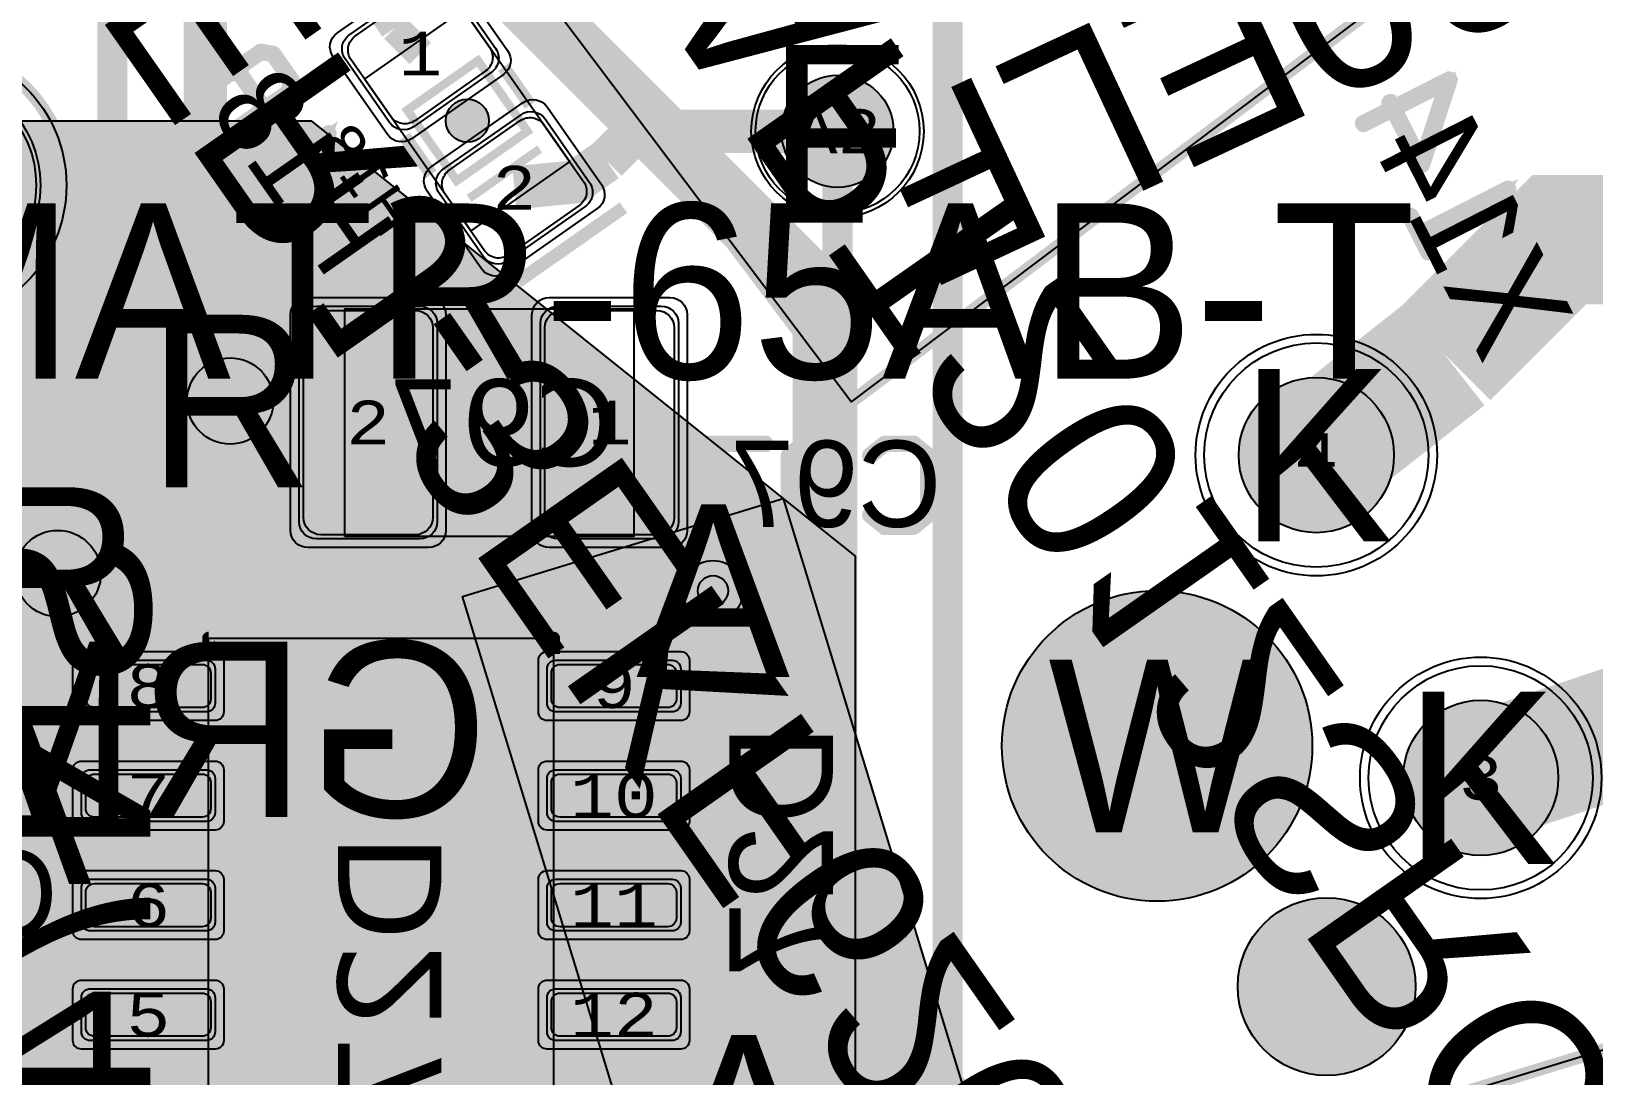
# Model space of a CAD drawing. Extents: x -98 to 119, y -207 to 98.
# Drawn here: x 42.19 to 60.31, y 24.68 to 36.79 of the extents above; entities that cross this region are included whole.
import ezdxf
from ezdxf.enums import TextEntityAlignment as Align

# ---------------------------------------------------------------- set-up
doc = ezdxf.new("R2010")
doc.units = 0
doc.header["$MEASUREMENT"] = 0
for name, color, linetype in [('ASSEMBLY_OUTLINES_BTM', 191, 'CONTINUOUS'), ('ASSEMBLY_PART_NUMBERS_BTM', 191, 'CONTINUOUS'), ('ASSEMBLY_PART_NUMBERS_TOP', 102, 'CONTINUOUS'), ('ASSEMBLY_REF_DES_BTM', 191, 'CONTINUOUS'), ('BOARD_OUTLINE', 10, 'CONTINUOUS'), ('DRILL_DRAWING', 21, 'CONTINUOUS'), ('GENERATED_SILKSCREEN_BTM', 255, 'CONTINUOUS'), ('MANUFACTURING_OUTLINES', 10, 'CONTINUOUS'), ('MOUNTING_HOLES_LAYER_BOT17', 42, 'CONTINUOUS'), ('MOUNTING_HOLES_LAYER_TOP', 42, 'CONTINUOUS'), ('PART_HOLES_LAYER_BOTTOM', 30, 'CONTINUOUS'), ('PART_HOLES_LAYER_TOP', 30, 'CONTINUOUS'), ('PART_PADS_LAYER_BOTTOM', 230, 'CONTINUOUS'), ('PART_PADS_LAYER_TOP', 150, 'CONTINUOUS'), ('PART_PADS_SMD_BTM', 230, 'CONTINUOUS'), ('PIN_NUMBERS_BTM', 8, 'CONTINUOUS'), ('PIN_NUMBERS_TOP', 8, 'CONTINUOUS'), ('PLACEMENT_OUTLINES_BTM', 222, 'CONTINUOUS'), ('PLANE_DATA_LAYER_BOTTOM', 230, 'CONTINUOUS'), ('PLANE_DATA_LAYER_TOP', 150, 'CONTINUOUS'), ('PLANE_SHAPES_LAYER_BOTTOM', 230, 'CONTINUOUS'), ('PLANE_SHAPES_LAYER_TOP', 150, 'CONTINUOUS'), ('ROUTE_BORDER', 151, 'CONTINUOUS'), ('SILKSCREEN_OUTLINES_BTM', 211, 'CONTINUOUS'), ('SILKSCREEN_REF_DES_BTM', 211, 'CONTINUOUS'), ('SOLDERMASK_PADS_BTM', 12, 'CONTINUOUS'), ('SOLDERMASK_PADS_TOP', 180, 'CONTINUOUS'), ('SOLDERPASTE_PADS_BTM', 12, 'CONTINUOUS'), ('TRACES_LAYER_BOTTOM', 230, 'CONTINUOUS'), ('TRACES_LAYER_TOP', 150, 'CONTINUOUS'), ('VIA_HOLES_LAYER_BOTTOM', 30, 'CONTINUOUS'), ('VIA_HOLES_LAYER_TOP', 30, 'CONTINUOUS'), ('VIA_PADS_LAYER_BOTTOM', 230, 'CONTINUOUS'), ('VIA_PADS_LAYER_TOP', 150, 'CONTINUOUS')]:
    doc.layers.add(name, color=color, linetype=linetype)
doc.styles.add('COURIER_NEW', font='COUR.TTF')
doc.styles.add('VERDANA', font='verdana.TTF')
doc.styles.add('VERIBEST_GERBER_0', font='txt')

msp = doc.modelspace()

# ---------------------------------------------------------------- hatches: boundary and pattern name
at = {"layer": 'ASSEMBLY_OUTLINES_BTM'}
h = msp.add_hatch(color=256, dxfattribs=at)
edge = h.paths.add_edge_path()
edge.add_arc((47.249999, 35.75), 0.25, 0, 360)
at = {"layer": 'GENERATED_SILKSCREEN_BTM'}
h = msp.add_hatch(color=256, dxfattribs=at)
edge = h.paths.add_edge_path()
edge.add_arc((57.215651, 25.710596), 1.030776, 0, 360)
at = {"layer": 'MOUNTING_HOLES_LAYER_BOT17'}
h = msp.add_hatch(color=256, dxfattribs=at)
edge = h.paths.add_edge_path()
edge.add_arc((44.5, 32.5), 0.5, 0, 360)
h = msp.add_hatch(color=256, dxfattribs=at)
edge = h.paths.add_edge_path()
edge.add_arc((42.5, 30.5), 0.5, 0, 360)
h = msp.add_hatch(color=256, dxfattribs=at)
edge = h.paths.add_edge_path()
edge.add_arc((55.25, 28.5), 1.8, 0, 360)
at = {"layer": 'MOUNTING_HOLES_LAYER_TOP'}
h = msp.add_hatch(color=256, dxfattribs=at)
edge = h.paths.add_edge_path()
edge.add_arc((44.5, 32.5), 0.5, 0, 360)
h = msp.add_hatch(color=256, dxfattribs=at)
edge = h.paths.add_edge_path()
edge.add_arc((42.5, 30.5), 0.5, 0, 360)
h = msp.add_hatch(color=256, dxfattribs=at)
edge = h.paths.add_edge_path()
edge.add_arc((55.25, 28.5), 1.8, 0, 360)
at = {"layer": 'PART_HOLES_LAYER_BOTTOM'}
h = msp.add_hatch(color=256, dxfattribs=at)
edge = h.paths.add_edge_path()
edge.add_arc((51.543511, 35.626671), 0.65, 0, 360)
h = msp.add_hatch(color=256, dxfattribs=at)
edge = h.paths.add_edge_path()
edge.add_arc((57.096353, 31.872639), 0.9, 0, 360)
h = msp.add_hatch(color=256, dxfattribs=at)
edge = h.paths.add_edge_path()
edge.add_arc((59.003113, 28.130411), 0.9, 0, 360)
at = {"layer": 'PART_HOLES_LAYER_TOP'}
h = msp.add_hatch(color=256, dxfattribs=at)
edge = h.paths.add_edge_path()
edge.add_arc((51.543511, 35.626671), 0.65, 0, 360)
h = msp.add_hatch(color=256, dxfattribs=at)
edge = h.paths.add_edge_path()
edge.add_arc((57.096353, 31.872639), 0.9, 0, 360)
h = msp.add_hatch(color=256, dxfattribs=at)
edge = h.paths.add_edge_path()
edge.add_arc((59.003113, 28.130411), 0.9, 0, 360)
at = {"layer": 'PLANE_DATA_LAYER_BOTTOM'}
h = msp.add_hatch(color=256, dxfattribs=at)
h.paths.add_polyline_path([(-96.5, 0, -1), (96.5, 0, -1)], flags=0)
h.paths.add_polyline_path([(92.251979, -7.43598, 0.726988162), (92.479659, -3.637852, -0.308609791), (92.431259, -3.566904, -0.009635255), (92.431316, -3.563968, 0.009635011), (92.5, -0.000006), (92.5, 0.000001, 0.053325255), (90.407665, 19.562826, -0.053326925), (90.405941, 19.578942), (90.405941, 19.578943, -0.238217909), (90.436919, 19.640273, 0.661755037), (89.584154, 23.221888, -0.295297583), (89.523137, 23.277841, 0.022401018), (87.08146, 31.194059, -0.086206302), (87.076996, 31.219756), (87.076996, 31.219757, -0.210183909), (87.101696, 31.275919, 0.679382507), (85.774921, 34.749845, -0.301864993), (85.705267, 34.797373, 0.047915829), (77.514669, 50.475005, -0.145307444), (77.502324, 50.516585, -0.123988701), (77.511414, 50.552678, 0.606608991), (75.516892, 53.486368, -0.274238992), (75.44586, 53.517962, 0.021523084), (70.565432, 59.806101, -0.177595235), (70.547363, 59.855368), (70.547363, 59.855369, -0.111833303), (70.5548, 59.888203, 0.661755452), (68.116894, 62.64715, -0.295297373), (68.036725, 62.667806, 0.05833458), (51.722715, 76.687749, -0.249337829), (51.689123, 76.750923), (51.689123, 76.750924, -0.060759886), (51.691357, 76.76924, 0.714966399), (48.509213, 78.818582, -0.314871124), (48.42205, 78.81342, 0.022806677), (41.042088, 82.896302, -0.285136953), (40.999698, 82.964591), (40.999698, 82.964596, -0.004247023), (40.999709, 82.965891, 0.647046608), (37.697353, 84.5176, -0.289754858), (37.616734, 84.505806, 0.052943541), (19.031563, 90.52099, -0.30833592), (18.972104, 90.582877, 0.696982245), (15.284156, 91.27756, -0.308339612), (15.206255, 91.241547, 0.022370691), (6.993138, 92.235275, -0.315204372), (6.925536, 92.290658, 0.715888063), (3.14462, 92.496703, -0.315205261), (3.0714, 92.448994, 0.063468058), (-20.215283, 90.264015, -0.320142253), (-20.296827, 90.298428, 0.72963938), (-23.995319, 89.386755, -0.320144031), (-24.051528, 89.318386, 0.018663537), (-30.645576, 87.275991, -0.309865735), (-30.72878, 87.298418, 0.701170836), (-34.249879, 85.978007, -0.002752694), (-34.249874, 85.977168, -0.30685575), (-34.29782, 85.9064, 0.04916641), (-50.410548, 77.556603, -0.32354836), (-50.499711, 77.561018, 0.739212756), (-53.660594, 75.408706, -0.075169868), (-53.657188, 75.386179), (-53.657188, 75.386178, -0.242479425), (-53.68916, 75.324127, 0.019967737), (-59.527063, 70.80098, -0.298487087), (-59.610009, 70.791065, 0.556724412), (-62.5, 69), (-62.5, 68.999999, 0.082708518), (-62.392031, 68.351756, -0.298487573), (-62.412702, 68.270818, 0.067186589), (-78.279974, 49.27977, -0.277817809), (-78.350169, 49.24438, 0.436350868), (-80.5, 47.25), (-80.5, 47.249999, 0.141466326), (-80.192238, 46.184011, -0.141465884), (-80.180512, 46.143397), (-80.180512, 46.143396, -0.131190735), (-80.190652, 46.105416, 0.019294819), (-83.506407, 39.786053, -0.312206796), (-83.581614, 39.742899, 0.439123468), (-85.75, 37.75, 0.204829615), (-85.131688, 36.303992, -0.204830708), (-85.10813, 36.248899), (-85.10813, 36.248898, -0.100919006), (-85.114214, 36.219062, 0.048097759), (-90.466303, 19.289839, -0.314870423), (-90.530154, 19.230281, 0.714965653), (-91.24073, 15.512631, -0.269378312), (-91.202277, 15.446437), (-91.202277, 15.446436, -0.041929831), (-91.203345, 15.433723, 0.018841331), (-92.106444, 8.523669, -0.32827121), (-92.166453, 8.456161, 0.354028014), (-93.75, 6.5), (-93.75, 6.499999, 0.314708299), (-92.438077, 4.622088, -0.31470689), (-92.388093, 4.55054), (-92.388093, 4.550537, -0.012285748), (-92.388185, 4.546794, 0.012294179), (-92.5, 0.00001), (-92.5, -0.000004, 0.052933393), (-90.438132, -19.421494, -0.329408644), (-90.475468, -19.504015, 0.27173254), (-91.5, -21.25, 0.401597711), (-89.586502, -23.248128, -0.329404507), (-89.516056, -23.305059, 0.021307354), (-87.207653, -30.839509, -0.322177334), (-87.232533, -30.924924, 0.230665932), (-88, -32.499999), (-88, -32.5, 0.431495031), (-85.882787, -34.496562, -0.3221788), (-85.807634, -34.544174, 0.048016175), (-77.643233, -50.277018, -0.303878783), (-77.644537, -50.3618, 0.152518996), (-78, -51.499999), (-78, -51.5, 0.481982915), (-75.552374, -53.449264, -0.303883418), (-75.473145, -53.479475, 0.021991255), (-70.483925, -59.90214, -0.318621499), (-70.47622, -59.989968, 0.725399056), (-67.952631, -62.834176, -0.318624212), (-67.866344, -62.852281, 0.062392529), (-50.265124, -77.650932, -0.254356234), (-50.230332, -77.714899), (-50.230332, -77.7149, -0.034453173), (-50.231054, -77.725364, 0.034451935), (-50.25, -78), (-50.25, -78.000001, 0.603308224), (-47.119729, -79.649997, -0.291362646), (-47.037917, -79.64725, 0.02294124), (-39.54278, -83.621879, -0.290012797), (-39.499155, -83.690765), (-39.499155, -83.690766, -0.007130353), (-39.499186, -83.692939, 0.007132964), (-39.5, -83.749994), (-39.5, -83.75, 0.658082965), (-36.126004, -85.203319, -0.297762979), (-36.043963, -85.188513, 0.049016344), (-18.771876, -90.575199, -0.301861306), (-18.712566, -90.635139, 0.679381768), (-15.056336, -91.31372, -0.301864385), (-14.979467, -91.279054, 0.021749122), (-6.993138, -92.235275, -0.315204372), (-6.925536, -92.290658, 0.715888063), (-3.14462, -92.496703, -0.315205261), (-3.0714, -92.448994, 0.06250827), (19.869968, -90.340657, -0.345566403), (19.954737, -90.381493, 0.794356815), (23.75, -89.500001), (23.75, -89.499973, 0.005086864), (23.749586, -89.459281, -0.345588489), (23.806159, -89.384097, 0.021469451), (31.383958, -87.013201, -0.314446926), (31.468175, -87.035889, 0.700130836), (35, -85.75), (35, -85.749988, 0.009099261), (34.998675, -85.677212, -0.009057228), (34.998625, -85.674452), (34.998625, -85.674439, -0.304472205), (35.045955, -85.60392, 0.047985464), (50.721249, -77.353765, -0.31444166), (50.808431, -77.356288, 0.616218308), (54, -75.75), (54, -75.749999, 0.067758174), (53.927211, -75.215343, -0.067753523), (53.924438, -75.194974), (53.924438, -75.194973, -0.241537288), (53.95619, -75.13308, 0.022365821), (60.452055, -70.01285, -0.313111549), (60.538488, -70.003709, 0.710095351), (63.344013, -67.475653, -0.099717589), (63.33807, -67.446151), (63.33807, -67.44615, -0.206928064), (63.362073, -67.390635, 0.058205552), (77.187807, -50.973449, -0.317486674), (77.269693, -50.94147, 0.722224143), (79.294241, -47.729048, -0.173873661), (79.276877, -47.680625, -0.136094565), (79.287761, -47.641379, 0.020523482), (82.926938, -40.980152, -0.353003204), (83.013777, -40.939997, 0.48811211), (85.5, -39), (85.5, -38.999999, 0.240073604), (84.675602, -37.381988, -0.240072951), (84.644192, -37.320342), (84.644192, -37.320341, -0.104105615), (84.650658, -37.289623, 0.050546739), (90.411157, -19.546683, -0.32146983), (90.476988, -19.487077, 0.38127918), (92.25, -17.5, 0.275143701), (91.203224, -15.741772, -0.275142487), (91.163342, -15.674784), (91.163342, -15.674783, -0.042554947), (91.164442, -15.661882, 0.022235783), (92.195155, -7.50356, -0.319196338)], flags=0)
at = {"layer": 'PLANE_DATA_LAYER_TOP'}
msp.add_hatch(color=256, dxfattribs=at).paths.add_polyline_path([(41, 35), (42.800514, 35.305213)], is_closed=False, flags=0)
at = {"layer": 'PLANE_SHAPES_LAYER_BOTTOM'}
h = msp.add_hatch(color=256, dxfattribs=at)
h.paths.add_polyline_path([(-96.5, 0, -1), (96.5, 0, -1)], flags=0)
h.paths.add_polyline_path([(-92.5, 0, -1), (92.5, 0, -1)], flags=0)
at = {"layer": 'PLANE_SHAPES_LAYER_TOP'}
h = msp.add_hatch(color=256, dxfattribs=at)
h.paths.add_polyline_path([(-96.31345, 0, -1), (96.81345, 0, -1)], flags=0)
h.paths.add_polyline_path([(-92.25, 0, -1), (92.75, 0, -1)], flags=0)
for points in [[(51.75, 9.5), (35.25, 9.5), (35.25, 31), (40, 35.75), (45.4375, 35.75), (51.75, 30.7)], [(59.25, 5.75), (34.5, 5.75), (34.5, 9.5), (53.533003, 9.5), (47.19432, 30.232901), (50.91377, 31.370051), (57.600114, 9.5), (59.25, 9.5)]]:
    msp.add_hatch(color=256, dxfattribs=at).paths.add_polyline_path(points, flags=0)
at = {"layer": 'SILKSCREEN_OUTLINES_BTM'}
h = msp.add_hatch(color=256, dxfattribs=at)
edge = h.paths.add_edge_path()
edge.add_arc((57.215651, 25.710596), 1.030776, 0, 360)
at = {"layer": 'VIA_HOLES_LAYER_BOTTOM'}
h = msp.add_hatch(color=256, dxfattribs=at)
edge = h.paths.add_edge_path()
edge.add_arc((50.1, 30.3), 0.175, 0, 360)
at = {"layer": 'VIA_HOLES_LAYER_TOP'}
h = msp.add_hatch(color=256, dxfattribs=at)
edge = h.paths.add_edge_path()
edge.add_arc((50.1, 30.3), 0.175, 0, 360)

# ---------------------------------------------------------------- linework, layer by layer
at = {"layer": 'ASSEMBLY_OUTLINES_BTM'}
for points, const_width in [([(44.059581, 42.633696), (67.22001, 60.086331), (74.863061, 49.94366), (51.702632, 32.491025)], 0.1), ([(47.372787, 36.446364), (47.946363, 35.627212), (47.127211, 35.053636), (46.553635, 35.872788)], 0.1), ([(56.527022, 23.785262), (84.25986, 32.264042), (87.97298, 20.118972), (60.240142, 11.640192)], 0.1), ([(44.25, 19.75), (44.25, 29.75), (48.25, 29.75), (48.25, 19.75)], 0.2)]:
    msp.add_lwpolyline(points, close=True, dxfattribs=dict(at, const_width=const_width))
for points in [[(47.203943, 37.036188), (48.437132, 35.275011), (47.290319, 34.472004), (46.05713, 36.233181)], [(45.83, 30.93), (45.83, 33.57), (49.18, 33.57), (49.18, 30.93)]]:
    msp.add_lwpolyline(points, close=True, dxfattribs=at)
at = {"layer": 'ASSEMBLY_OUTLINES_BTM', "const_width": 0.1}
msp.add_lwpolyline([(47.270605, 34.848848), (48.089757, 35.422424)], dxfattribs=at)
at = {"layer": 'ASSEMBLY_OUTLINES_BTM'}
for centre, radius in [((41, 35), 1.6), ((47.249999, 35.75), 0.25)]:
    msp.add_circle(centre, radius, dxfattribs=at)
at = {"layer": 'BOARD_OUTLINE', "const_width": 0.1}
msp.add_lwpolyline([(-97.5, 0, -1), (97.5, 0, -1)], format="xyb", close=True, dxfattribs=at)
at = {"layer": 'GENERATED_SILKSCREEN_BTM', "const_width": 0.15}
msp.add_lwpolyline([(44.059581, 42.633696), (67.22001, 60.086331), (74.863061, 49.94366), (51.702632, 32.491025)], close=True, dxfattribs=at)
msp.add_lwpolyline([(39.4, 35, -1), (42.6, 35, -1)], format="xyb", close=True, dxfattribs=at)
for points in [[(44.641778, 36.421905), (44.580778, 36.340905), (44.484778, 36.311905), (44.482778, 36.309905), (44.477778, 36.308905), (44.224778, 36.131905), (44.222778, 36.128905), (44.220778, 36.126905), (44.218778, 36.123905), (44.216778, 36.117905), (44.189778, 35.977905), (44.189778, 35.971905), (44.191778, 35.966905), (44.193778, 35.961905), (44.403778, 35.661905), (44.405778, 35.658905), (44.407778, 35.657905), (44.411778, 35.654905), (44.416778, 35.652905), (44.558778, 35.629905), (44.564778, 35.628905), (44.568778, 35.629905), (44.573778, 35.633905), (44.826778, 35.810905), (44.830778, 35.812905), (44.831778, 35.813905), (44.831778, 35.815905), (44.891778, 35.896905), (44.988778, 35.925905), (44.990778, 35.924905), (44.995778, 35.928905), (45.191778, 36.065905), (45.195778, 36.068905), (45.198778, 36.072905), (45.199778, 36.079905), (45.226778, 36.220905), (45.227778, 36.225905), (45.225778, 36.229905), (45.225778, 36.232905), (45.223778, 36.235905), (45.013778, 36.535905), (45.009778, 36.538905), (45.005778, 36.542905), (44.999778, 36.544905), (44.858778, 36.567905), (44.851778, 36.566905), (44.847778, 36.565905), (44.842778, 36.563905), (44.646778, 36.426905), (44.643778, 36.423905), (44.642778, 36.421905), (44.641778, 36.421905)], [(45.160778, 36.093905), (44.973778, 35.962905), (44.887778, 35.935905), (44.617778, 36.321905), (44.671778, 36.394905), (44.858778, 36.525905), (44.983778, 36.505905), (45.183778, 36.219905), (45.160778, 36.093905)], [(44.800778, 35.841905), (44.558778, 35.671905), (44.431778, 35.693905), (44.231778, 35.978905), (44.255778, 36.103905), (44.497778, 36.273905), (44.584778, 36.298905), (44.854778, 35.912905), (44.800778, 35.841905)], [(57.65167, 35.694253), (57.64327, 35.691853), (57.63487, 35.694253), (57.62767, 35.699053), (57.62287, 35.706253), (57.62047, 35.713453), (57.62047, 35.723053), (57.62287, 35.731453), (57.63007, 35.736253), (57.95407, 35.901853), (57.92887, 35.952253), (57.92647, 35.960653), (57.92887, 35.969053), (57.93367, 35.976253), (57.94087, 35.981053), (57.94927, 35.984653), (57.95887, 35.984653), (57.96727, 35.982253), (57.97327, 35.975053), (57.99847, 35.924653), (58.62607, 36.243853), (58.63207, 36.246253), (58.63807, 36.246253), (58.64407, 36.243853), (58.65007, 36.239053), (58.65607, 36.234253), (58.65967, 36.228253), (58.66207, 36.222253), (58.66087, 36.215053), (58.34167, 35.235853), (58.33807, 35.227453), (58.33207, 35.222653), (58.32487, 35.220253), (58.31647, 35.220253), (58.31047, 35.220253), (58.30447, 35.222653), (58.29967, 35.226253), (58.29607, 35.231053), (57.97567, 35.858653), (57.65167, 35.694253)], [(58.31287, 35.306653), (58.59367, 36.173053), (58.02007, 35.881453), (58.31287, 35.306653)], [(44.983778, 34.904905), (44.985778, 34.900905), (44.986778, 34.897905), (44.986778, 34.893905), (44.984778, 34.890905), (44.980778, 34.884905), (44.974778, 34.879905), (44.968778, 34.875905), (44.961778, 34.874905), (44.958778, 34.874905), (44.954778, 34.875905), (44.949778, 34.880905), (44.725778, 35.200905), (44.722778, 35.207905), (44.723778, 35.214905), (44.726778, 35.220905), (44.732778, 35.225905), (44.739778, 35.229905), (44.746778, 35.230905), (44.753778, 35.229905), (44.759778, 35.224905), (44.860778, 35.080905), (45.629778, 35.618905), (45.635778, 35.621905), (45.641778, 35.622905), (45.646778, 35.619905), (45.651778, 35.614905), (45.655778, 35.611905), (45.658778, 35.606905), (45.659778, 35.602905), (45.658778, 35.597905), (45.545778, 35.280905), (45.541778, 35.273905), (45.536778, 35.269905), (45.529778, 35.268905), (45.522778, 35.269905), (45.515778, 35.272905), (45.509778, 35.277905), (45.507778, 35.280905), (45.506778, 35.283905), (45.507778, 35.287905), (45.508778, 35.291905), (45.600778, 35.550905), (44.882778, 35.048905), (44.983778, 34.904905)], [(45.590778, 34.000905), (45.587778, 33.998905), (45.583778, 33.997905), (45.576778, 33.998905), (45.569778, 34.002905), (45.564778, 34.007905), (45.561778, 34.014905), (45.559778, 34.022905), (45.561778, 34.029905), (45.566778, 34.034905), (45.943778, 34.298905), (45.580778, 34.817905), (45.203778, 34.553905), (45.196778, 34.550905), (45.189778, 34.551905), (45.182778, 34.554905), (45.177778, 34.560905), (45.174778, 34.566905), (45.173778, 34.573905), (45.175778, 34.580905), (45.180778, 34.586905), (45.967778, 35.137905), (45.974778, 35.140905), (45.981778, 35.139905), (45.988778, 35.135905), (45.992778, 35.130905), (45.996778, 35.124905), (45.997778, 35.117905), (45.995778, 35.110905), (45.990778, 35.104905), (45.613778, 34.840905), (45.976778, 34.321905), (46.353778, 34.585905), (46.360778, 34.588905), (46.367778, 34.587905), (46.374778, 34.583905), (46.380778, 34.578905), (46.383778, 34.571905), (46.384778, 34.564905), (46.382778, 34.557905), (46.377778, 34.551905), (45.590778, 34.000905)], [(58.42207, 34.237453), (58.42447, 34.232653), (58.42447, 34.229053), (58.42447, 34.224253), (58.42207, 34.220653), (58.41607, 34.214653), (58.40767, 34.208653), (58.40047, 34.206253), (58.39207, 34.205053), (58.38367, 34.207453), (58.37767, 34.214653), (58.16527, 34.632253), (58.16287, 34.640653), (58.16527, 34.649053), (58.17127, 34.656253), (58.17727, 34.661053), (58.18687, 34.664653), (58.19647, 34.664653), (58.20367, 34.661053), (58.20967, 34.653853), (58.30567, 34.466653), (59.30887, 34.977853), (59.31727, 34.980253), (59.32447, 34.980253), (59.32927, 34.976653), (59.33407, 34.969453), (59.33887, 34.964653), (59.34127, 34.958653), (59.34127, 34.953853), (59.34007, 34.947853), (59.15287, 34.590253), (59.14687, 34.581853), (59.13967, 34.579453), (59.13247, 34.578253), (59.12407, 34.580653), (59.11567, 34.585453), (59.10967, 34.592653), (59.10847, 34.596253), (59.10727, 34.601053), (59.10847, 34.604653), (59.11087, 34.609453), (59.26327, 34.902253), (58.32607, 34.424653), (58.42207, 34.237453)], [(47.832788, 33.881514), (49.061516, 34.741878)], [(58.61167, 33.781453), (59.27407, 33.686653), (58.96087, 33.096253), (58.95847, 33.086653), (58.96087, 33.078253), (58.96687, 33.072253), (58.97287, 33.067453), (58.98127, 33.065053), (58.98967, 33.065053), (58.99807, 33.067453), (59.00407, 33.073453), (59.32567, 33.678253), (60.00367, 33.583453), (60.01207, 33.583453), (60.01927, 33.588253), (60.02527, 33.595453), (60.02767, 33.603853), (60.02767, 33.612253), (60.02527, 33.620653), (60.02047, 33.627853), (60.01207, 33.631453), (59.34967, 33.725053), (59.66167, 34.316653), (59.66407, 34.321453), (59.66527, 34.325053), (59.66407, 34.328653), (59.66287, 34.332253), (59.65687, 34.339453), (59.64967, 34.344253), (59.64127, 34.347853), (59.63167, 34.347853), (59.62327, 34.345453), (59.61847, 34.339453), (59.29807, 33.732253), (58.61887, 33.829453), (58.61047, 33.828253), (58.60207, 33.823453), (58.59727, 33.815053), (58.59487, 33.806653), (58.59487, 33.798253), (58.59727, 33.789853), (58.60327, 33.783853), (58.61167, 33.781453)], [(50.5895, 31.053), (50.5915, 31.046), (50.5905, 31.039), (50.5865, 31.033), (50.5805, 31.029), (50.5735, 31.027), (50.5665, 31.026), (50.5605, 31.028), (50.5555, 31.034), (50.0165, 31.993), (50.0145, 31.998), (50.0145, 32.002), (50.0145, 32.006), (50.0165, 32.01), (50.0195, 32.016), (50.0235, 32.02), (50.0285, 32.022), (50.0335, 32.023), (50.7085, 32.023), (50.7155, 32.021), (50.7215, 32.016), (50.7245, 32.01), (50.7255, 32.002), (50.7245, 31.995), (50.7215, 31.988), (50.7155, 31.983), (50.7085, 31.982), (50.0675, 31.982), (50.5895, 31.053)], [(51.4955, 31.027), (51.6635, 31.164), (51.6665, 31.166), (51.6685, 31.169), (51.6695, 31.175), (51.6685, 31.182), (51.6655, 31.189), (51.6605, 31.194), (51.6545, 31.198), (51.6475, 31.199), (51.6405, 31.197), (51.4775, 31.064), (51.1545, 31.064), (50.9985, 31.19), (50.9985, 31.549), (51.1345, 31.439), (51.1385, 31.437), (51.1395, 31.436), (51.1425, 31.435), (51.1465, 31.435), (51.4835, 31.435), (51.4875, 31.435), (51.4935, 31.437), (51.4955, 31.439), (51.6635, 31.575), (51.6665, 31.576), (51.6675, 31.578), (51.6695, 31.581), (51.6715, 31.588), (51.6725, 31.592), (51.6725, 31.866), (51.6715, 31.871), (51.6695, 31.875), (51.6675, 31.878), (51.6665, 31.879), (51.6635, 31.882), (51.4955, 32.019), (51.4915, 32.02), (51.4895, 32.021), (51.4875, 32.022), (51.4835, 32.023), (51.1465, 32.023), (51.1425, 32.022), (51.1405, 32.021), (51.1375, 32.02), (51.1335, 32.019), (50.9655, 31.882), (50.9625, 31.877), (50.9615, 31.873), (50.9595, 31.87), (50.9585, 31.866), (50.9585, 31.18), (50.9595, 31.177), (50.9615, 31.17), (50.9625, 31.168), (50.9655, 31.164), (51.1335, 31.027), (51.1385, 31.025), (51.1395, 31.024), (51.1425, 31.024), (51.1435, 31.023), (51.1445, 31.023), (51.1465, 31.023), (51.4835, 31.023), (51.4875, 31.024), (51.4915, 31.025), (51.4955, 31.027)], [(52.4385, 31.027), (52.6065, 31.164), (52.6115, 31.167), (52.6125, 31.171), (52.6145, 31.175), (52.6155, 31.18), (52.6155, 31.866), (52.6145, 31.871), (52.6125, 31.875), (52.6105, 31.877), (52.6095, 31.879), (52.6075, 31.882), (52.4385, 32.019), (52.4355, 32.02), (52.4325, 32.021), (52.4315, 32.022), (52.4275, 32.023), (52.0905, 32.023), (52.0855, 32.022), (52.0835, 32.021), (52.0805, 32.02), (52.0775, 32.019), (51.9085, 31.882), (51.9045, 31.877), (51.9025, 31.869), (51.9035, 31.863), (51.9055, 31.858), (51.9085, 31.854), (51.9135, 31.85), (51.9185, 31.847), (51.9235, 31.846), (51.9285, 31.846), (51.9325, 31.849), (52.0975, 31.982), (52.4205, 31.982), (52.5745, 31.856), (52.5745, 31.19), (52.4205, 31.064), (52.0975, 31.064), (51.9325, 31.197), (51.9285, 31.199), (51.9235, 31.2), (51.9185, 31.199), (51.9135, 31.196), (51.9085, 31.192), (51.9055, 31.187), (51.9035, 31.181), (51.9025, 31.175), (51.9045, 31.169), (51.9085, 31.164), (52.0775, 31.027), (52.0815, 31.025), (52.0825, 31.024), (52.0855, 31.024), (52.0865, 31.023), (52.0875, 31.023), (52.0905, 31.023), (52.4275, 31.023), (52.4315, 31.024), (52.4355, 31.025), (52.4385, 31.027)], [(51.6315, 31.856), (51.6315, 31.602), (51.4775, 31.475), (51.1545, 31.475), (50.9985, 31.602), (50.9985, 31.856), (51.1545, 31.982), (51.4775, 31.982), (51.6315, 31.856)], [(50.29, 27.9418), (50.2876, 27.9478), (50.2864, 27.9514), (50.2852, 27.9574), (50.2852, 28.5646), (50.2876, 28.573), (50.2936, 28.579), (50.3008, 28.5862), (50.3092, 28.5886), (51.4612, 28.5886), (51.4708, 28.5862), (51.4768, 28.579), (51.484, 28.573), (51.4852, 28.5646), (51.4852, 27.9574), (51.4852, 27.9526), (51.484, 27.9502), (51.4828, 27.9466), (51.4804, 27.9418), (51.316, 27.739), (51.3112, 27.7354), (51.3088, 27.7342), (51.3028, 27.7318), (51.2968, 27.7306), (50.4736, 27.7306), (50.4676, 27.7318), (50.464, 27.7342), (50.4604, 27.7342), (50.4592, 27.7354), (50.458, 27.7378), (50.4544, 27.739), (50.29, 27.9418)], [(50.3344, 28.5382), (50.3344, 27.9658), (50.4856, 27.7786), (51.2848, 27.7786), (51.436, 27.9658), (51.436, 28.5382), (50.3344, 28.5382)], [(50.29, 26.8066), (50.4544, 26.605), (50.4604, 26.6014), (50.4652, 26.6002), (50.4688, 26.5978), (50.4736, 26.5966), (50.638, 26.5966), (50.6416, 26.5978), (50.65, 26.6002), (50.656, 26.6014), (50.6584, 26.605), (51.3076, 27.4042), (51.436, 27.4042), (51.436, 26.6206), (51.4384, 26.6122), (51.4432, 26.605), (51.4516, 26.6014), (51.4612, 26.6002), (51.4696, 26.6014), (51.478, 26.605), (51.4828, 26.6122), (51.4852, 26.6206), (51.4852, 27.4294), (51.4828, 27.439), (51.4768, 27.445), (51.4708, 27.451), (51.4612, 27.4534), (51.2968, 27.4534), (51.2932, 27.4522), (51.2848, 27.4498), (51.2812, 27.4474), (51.2788, 27.445), (51.2764, 27.4426), (50.626, 26.6446), (50.4856, 26.6446), (50.3344, 26.8318), (50.3344, 27.2194), (50.494, 27.415), (50.4964, 27.4234), (50.4952, 27.4306), (50.4916, 27.439), (50.4844, 27.4438), (50.4772, 27.4486), (50.4688, 27.4498), (50.4604, 27.4486), (50.4544, 27.4426), (50.29, 27.241), (50.2888, 27.2362), (50.2876, 27.2326), (50.2864, 27.2314), (50.2852, 27.2266), (50.2852, 26.8222), (50.2864, 26.8174), (50.2864, 26.8162), (50.2876, 26.815), (50.2888, 26.8114), (50.29, 26.8066)], [(42.1885, 26.277), (42.3565, 26.414), (42.3615, 26.417), (42.3625, 26.421), (42.3645, 26.425), (42.3655, 26.43), (42.3655, 27.116), (42.3645, 27.121), (42.3625, 27.125), (42.3605, 27.127), (42.3595, 27.129), (42.3575, 27.132), (42.1885, 27.269), (42.1855, 27.27), (42.1825, 27.271), (42.1815, 27.272), (42.1775, 27.273), (41.8405, 27.273)], [(41.8475, 27.232), (42.1705, 27.232), (42.3245, 27.106), (42.3245, 26.44), (42.1705, 26.314), (41.8475, 26.314)], [(41.8405, 26.273), (42.1775, 26.273), (42.1815, 26.274), (42.1855, 26.275), (42.1885, 26.277)], [(51.4492, 26.1538), (51.4576, 26.1562), (51.466, 26.155), (51.4732, 26.149), (51.478, 26.143), (51.4804, 26.1346), (51.4816, 26.1262), (51.478, 26.119), (51.472, 26.113), (50.3212, 25.4662), (50.3152, 25.4638), (50.3104, 25.4638), (50.3056, 25.4638), (50.3008, 25.4662), (50.2936, 25.4698), (50.2888, 25.4746), (50.2864, 25.4806), (50.2852, 25.4866), (50.2852, 26.2966), (50.2876, 26.305), (50.2936, 26.311), (50.3008, 26.3158), (50.3104, 26.317), (50.3188, 26.3158), (50.3272, 26.311), (50.3332, 26.305), (50.3344, 26.2966), (50.3344, 25.5274), (51.4492, 26.1538)]]:
    msp.add_lwpolyline(points, dxfattribs=at)
for points in [[(47.977996, 35.930734, 0.000010947), (47.977984, 35.930733), (47.668818, 36.372269, 0.000010641), (47.668822, 36.37228), (47.977996, 35.930734)], [(46.83118, 35.127731, 0.000010641), (46.831176, 35.12772), (46.522002, 35.569266, 0.000010947), (46.522014, 35.569267), (46.83118, 35.127731)], [(48.083844, 33.570005, 0.000011642), (48.083836, 33.569995), (46.916164, 33.569995, 0.000011642), (46.916156, 33.570005), (48.083844, 33.570005)], [(87.972985, 20.118972, -0.357510765), (87.972981, 20.118967), (60.240143, 11.640187, -0.414213563), (60.240137, 11.640191), (56.527017, 23.785261), (56.527017, 23.785262, -0.357510765), (56.527021, 23.785267), (56.527028, 23.785269), (84.252568, 32.261818, 0.000001657), (84.252571, 32.261808), (56.527028, 23.785259), (60.240145, 11.640198), (87.972974, 20.118975), (87.844472, 20.539284, 0.000009441), (87.844499, 20.539231), (87.972985, 20.118973), (87.972985, 20.118972)], [(48.083844, 30.929995), (46.916156, 30.929995, 0.000011642), (46.916164, 30.930005), (48.083836, 30.930005, 0.000011642), (48.083844, 30.929995)], [(48.250005, 29.568206, 0.000014569), (48.249995, 29.568204), (48.249995, 29.749995), (44.250005, 29.749995), (44.250005, 29.568204, 0.000014569), (44.249995, 29.568206), (44.249995, 29.75, -0.414213562), (44.25, 29.750005), (48.25, 29.750005, -0.414213562), (48.250005, 29.75), (48.250005, 29.568206)], [(44.250005, 28.298204, 0.000014569), (44.249995, 28.298206), (44.249995, 28.821794, 0.000014569), (44.250005, 28.821796), (44.250005, 28.298204)], [(48.250005, 28.298206, 0.000014569), (48.249995, 28.298204), (48.249995, 28.821796, 0.000014569), (48.250005, 28.821794), (48.250005, 28.298206)], [(44.250005, 27.028204, 0.000014569), (44.249995, 27.028206), (44.249995, 27.551794, 0.000014569), (44.250005, 27.551796), (44.250005, 27.028204)], [(48.250005, 27.028206, 0.000014569), (48.249995, 27.028204), (48.249995, 27.551796, 0.000014569), (48.250005, 27.551794), (48.250005, 27.028206)], [(44.250005, 25.758204, 0.000014569), (44.249995, 25.758206), (44.249995, 26.281794, 0.000014569), (44.250005, 26.281796), (44.250005, 25.758204)], [(48.250005, 25.758206, 0.000014569), (48.249995, 25.758204), (48.249995, 26.281796, 0.000014569), (48.250005, 26.281794), (48.250005, 25.758206)], [(44.250005, 24.488204, 0.000014569), (44.249995, 24.488206), (44.249995, 25.011794, 0.000014569), (44.250005, 25.011796), (44.250005, 24.488204)], [(48.250005, 24.488206, 0.000014569), (48.249995, 24.488204), (48.249995, 25.011796, 0.000014569), (48.250005, 25.011794), (48.250005, 24.488206)]]:
    msp.add_lwpolyline(points, format="xyb", dxfattribs=at)
at = {"layer": 'GENERATED_SILKSCREEN_BTM'}
msp.add_circle((57.215651, 25.710596), 1.030776, dxfattribs=at)
at = {"layer": 'MANUFACTURING_OUTLINES'}
msp.add_circle((0, 0), 97.575405, dxfattribs=at)
at = {"layer": 'MOUNTING_HOLES_LAYER_BOT17'}
for centre, radius in [((44.5, 32.5), 0.5), ((42.5, 30.5), 0.5), ((55.25, 28.5), 1.8)]:
    msp.add_circle(centre, radius, dxfattribs=at)
at = {"layer": 'MOUNTING_HOLES_LAYER_TOP'}
for centre, radius in [((44.5, 32.5), 0.5), ((42.5, 30.5), 0.5), ((55.25, 28.5), 1.8)]:
    msp.add_circle(centre, radius, dxfattribs=at)
at = {"layer": 'PART_HOLES_LAYER_BOTTOM'}
for centre, radius in [((51.543511, 35.626671), 0.65), ((57.096353, 31.872639), 0.9), ((59.003113, 28.130411), 0.9)]:
    msp.add_circle(centre, radius, dxfattribs=at)
at = {"layer": 'PART_HOLES_LAYER_TOP'}
for centre, radius in [((51.543511, 35.626671), 0.65), ((57.096353, 31.872639), 0.9), ((59.003113, 28.130411), 0.9)]:
    msp.add_circle(centre, radius, dxfattribs=at)
at = {"layer": 'PART_PADS_LAYER_BOTTOM'}
for centre, radius in [((51.543511, 35.626671), 0.95), ((41, 35), 1.25), ((57.096353, 31.872639), 1.3), ((59.003113, 28.130411), 1.3)]:
    msp.add_circle(centre, radius, dxfattribs=at)
at = {"layer": 'PART_PADS_LAYER_TOP'}
for centre, radius in [((51.543511, 35.626671), 0.95), ((41, 35), 1.25), ((57.096353, 31.872639), 1.3), ((59.003113, 28.130411), 1.3)]:
    msp.add_circle(centre, radius, dxfattribs=at)
at = {"layer": 'PART_PADS_SMD_BTM'}
for points in [[(47.577574, 36.589758, -0.414214402), (47.528459, 36.311212), (46.627392, 35.680278, -0.414212363), (46.348846, 35.729393), (45.832628, 36.46663, -0.414214402), (45.881743, 36.745176), (46.78281, 37.37611, -0.414212363), (47.061356, 37.326995)], [(48.66737, 35.03337, -0.414214402), (48.618255, 34.754824), (47.717188, 34.12389, -0.414212363), (47.438642, 34.173005), (46.922424, 34.910242, -0.414214402), (46.971539, 35.188788), (47.872606, 35.819722, -0.414212363), (48.151152, 35.770607)], [(45.5, 30.9, -0.414213562), (45.3, 31.1), (45.3, 33.4, -0.414213562), (45.5, 33.6), (46.7, 33.6, -0.414213562), (46.9, 33.4), (46.9, 31.1, -0.414213562), (46.7, 30.9)], [(48.3, 30.9, -0.414213562), (48.1, 31.1), (48.1, 33.4, -0.414213562), (48.3, 33.6), (49.5, 33.6, -0.414213562), (49.7, 33.4), (49.7, 31.1, -0.414213562), (49.5, 30.9)], [(42.775, 29.395, -0.414213562), (42.875, 29.495), (44.225, 29.495, -0.414213562), (44.325, 29.395), (44.325, 28.995, -0.414213562), (44.225, 28.895), (42.875, 28.895, -0.414213562), (42.775, 28.995)], [(48.175, 29.395, -0.414213562), (48.275, 29.495), (49.625, 29.495, -0.414213562), (49.725, 29.395), (49.725, 28.995, -0.414213562), (49.625, 28.895), (48.275, 28.895, -0.414213562), (48.175, 28.995)], [(42.775, 28.125, -0.414213562), (42.875, 28.225), (44.225, 28.225, -0.414213562), (44.325, 28.125), (44.325, 27.725, -0.414213562), (44.225, 27.625), (42.875, 27.625, -0.414213562), (42.775, 27.725)], [(48.175, 28.125, -0.414213562), (48.275, 28.225), (49.625, 28.225, -0.414213562), (49.725, 28.125), (49.725, 27.725, -0.414213562), (49.625, 27.625), (48.275, 27.625, -0.414213562), (48.175, 27.725)], [(42.775, 26.855, -0.414213562), (42.875, 26.955), (44.225, 26.955, -0.414213562), (44.325, 26.855), (44.325, 26.455, -0.414213562), (44.225, 26.355), (42.875, 26.355, -0.414213562), (42.775, 26.455)], [(48.175, 26.855, -0.414213562), (48.275, 26.955), (49.625, 26.955, -0.414213562), (49.725, 26.855), (49.725, 26.455, -0.414213562), (49.625, 26.355), (48.275, 26.355, -0.414213562), (48.175, 26.455)], [(42.775, 25.585, -0.414213562), (42.875, 25.685), (44.225, 25.685, -0.414213562), (44.325, 25.585), (44.325, 25.185, -0.414213562), (44.225, 25.085), (42.875, 25.085, -0.414213562), (42.775, 25.185)], [(48.175, 25.585, -0.414213562), (48.275, 25.685), (49.625, 25.685, -0.414213562), (49.725, 25.585), (49.725, 25.185, -0.414213562), (49.625, 25.085), (48.275, 25.085, -0.414213562), (48.175, 25.185)]]:
    msp.add_lwpolyline(points, format="xyb", close=True, dxfattribs=at)
at = {"layer": 'PLACEMENT_OUTLINES_BTM'}
for points in [[(44.059581, 42.633696), (67.22001, 60.086331), (74.863061, 49.94366), (51.702632, 32.491025)], [(47.203943, 37.036188), (48.437132, 35.275011), (47.290319, 34.472004), (46.05713, 36.233181)], [(45.83, 30.93), (45.83, 33.57), (49.18, 33.57), (49.18, 30.93)], [(56.527022, 23.785262), (84.25986, 32.264042), (87.97298, 20.118972), (60.240142, 11.640192)], [(44.25, 19.75), (44.25, 29.75), (48.25, 29.75), (48.25, 19.75)]]:
    msp.add_lwpolyline(points, close=True, dxfattribs=at)
msp.add_circle((41, 35), 1.6, dxfattribs=at)
at = {"layer": 'PLANE_DATA_LAYER_TOP', "const_width": 0.5}
msp.add_lwpolyline([(41, 35), (42.800514, 35.305213)], dxfattribs=at)
at = {"layer": 'PLANE_SHAPES_LAYER_TOP'}
for points in [[(51.75, 9.5), (35.25, 9.5), (35.25, 31), (40, 35.75), (45.4375, 35.75), (51.75, 30.7)], [(59.25, 5.75), (34.5, 5.75), (34.5, 9.5), (53.533003, 9.5), (47.19432, 30.232901), (50.91377, 31.370051), (57.600114, 9.5), (59.25, 9.5)]]:
    msp.add_lwpolyline(points, close=True, dxfattribs=at)
at = {"layer": 'ROUTE_BORDER'}
msp.add_circle((0, 0), 96.5, dxfattribs=at)
at = {"layer": 'SILKSCREEN_OUTLINES_BTM'}
for points in [[(44.059581, 42.633696), (67.22001, 60.086331), (74.863061, 49.94366), (51.702632, 32.491025)], [(47.203943, 37.036188), (48.437132, 35.275011), (47.290319, 34.472004), (46.05713, 36.233181)], [(45.83, 30.93), (45.83, 33.57), (49.18, 33.57), (49.18, 30.93)], [(56.527022, 23.785262), (84.25986, 32.264042), (87.97298, 20.118972), (60.240142, 11.640192)], [(44.25, 19.75), (44.25, 29.75), (48.25, 29.75), (48.25, 19.75)]]:
    msp.add_lwpolyline(points, close=True, dxfattribs=at)
at = {"layer": 'SILKSCREEN_OUTLINES_BTM', "const_width": 0.15}
msp.add_lwpolyline([(47.832788, 33.881514), (49.061516, 34.741878)], dxfattribs=at)
at = {"layer": 'SILKSCREEN_OUTLINES_BTM'}
for centre, radius in [((41, 35), 1.6), ((57.215651, 25.710596), 1.030776)]:
    msp.add_circle(centre, radius, dxfattribs=at)
at = {"layer": 'SOLDERMASK_PADS_BTM'}
for points in [[(47.716847, 36.5652, -0.414213562), (47.667732, 36.286655), (46.602834, 35.541005, -0.414211523), (46.324289, 35.59012), (45.693355, 36.491188, -0.414213562), (45.74247, 36.769733), (46.807368, 37.515383, -0.414211523), (47.085913, 37.466268)], [(48.806643, 35.008812, -0.414213562), (48.757528, 34.730267), (47.69263, 33.984617, -0.414211523), (47.414085, 34.033732), (46.783151, 34.9348, -0.414213562), (46.832266, 35.213345), (47.897164, 35.958995, -0.414211523), (48.175709, 35.90988)], [(45.4, 30.8, -0.414213562), (45.2, 31), (45.2, 33.5, -0.414213562), (45.4, 33.7), (46.8, 33.7, -0.414213562), (47, 33.5), (47, 31, -0.414213562), (46.8, 30.8)], [(48.2, 30.8, -0.414213562), (48, 31), (48, 33.5, -0.414213562), (48.2, 33.7), (49.6, 33.7, -0.414213562), (49.8, 33.5), (49.8, 31, -0.414213562), (49.6, 30.8)], [(42.675, 29.495, -0.414213562), (42.775, 29.595), (44.325, 29.595, -0.414213562), (44.425, 29.495), (44.425, 28.895, -0.414213562), (44.325, 28.795), (42.775, 28.795, -0.414213562), (42.675, 28.895)], [(48.075, 29.495, -0.414213562), (48.175, 29.595), (49.725, 29.595, -0.414213562), (49.825, 29.495), (49.825, 28.895, -0.414213562), (49.725, 28.795), (48.175, 28.795, -0.414213562), (48.075, 28.895)], [(42.675, 28.225, -0.414213562), (42.775, 28.325), (44.325, 28.325, -0.414213562), (44.425, 28.225), (44.425, 27.625, -0.414213562), (44.325, 27.525), (42.775, 27.525, -0.414213562), (42.675, 27.625)], [(48.075, 28.225, -0.414213562), (48.175, 28.325), (49.725, 28.325, -0.414213562), (49.825, 28.225), (49.825, 27.625, -0.414213562), (49.725, 27.525), (48.175, 27.525, -0.414213562), (48.075, 27.625)], [(42.675, 26.955, -0.414213562), (42.775, 27.055), (44.325, 27.055, -0.414213562), (44.425, 26.955), (44.425, 26.355, -0.414213562), (44.325, 26.255), (42.775, 26.255, -0.414213562), (42.675, 26.355)], [(48.075, 26.955, -0.414213562), (48.175, 27.055), (49.725, 27.055, -0.414213562), (49.825, 26.955), (49.825, 26.355, -0.414213562), (49.725, 26.255), (48.175, 26.255, -0.414213562), (48.075, 26.355)], [(42.675, 25.685, -0.414213562), (42.775, 25.785), (44.325, 25.785, -0.414213562), (44.425, 25.685), (44.425, 25.085, -0.414213562), (44.325, 24.985), (42.775, 24.985, -0.414213562), (42.675, 25.085)], [(48.075, 25.685, -0.414213562), (48.175, 25.785), (49.725, 25.785, -0.414213562), (49.825, 25.685), (49.825, 25.085, -0.414213562), (49.725, 24.985), (48.175, 24.985, -0.414213562), (48.075, 25.085)]]:
    msp.add_lwpolyline(points, format="xyb", close=True, dxfattribs=at)
for centre, radius in [((51.543511, 35.626671), 1), ((41, 35), 1.3), ((57.096353, 31.872639), 1.4), ((59.003113, 28.130411), 1.4)]:
    msp.add_circle(centre, radius, dxfattribs=at)
at = {"layer": 'SOLDERMASK_PADS_TOP'}
for centre, radius in [((51.543511, 35.626671), 1), ((41, 35), 1.3), ((57.096353, 31.872639), 1.4), ((59.003113, 28.130411), 1.4)]:
    msp.add_circle(centre, radius, dxfattribs=at)
at = {"layer": 'SOLDERPASTE_PADS_BTM'}
for points in [[(47.507938, 36.602037, -0.414214762), (47.458823, 36.323491), (46.639671, 35.749915, -0.414214402), (46.361125, 35.79903), (45.902264, 36.454351, -0.414214762), (45.951379, 36.732897), (46.770531, 37.306473, -0.414214402), (47.049077, 37.257358)], [(48.597734, 35.045649, -0.414214762), (48.548619, 34.767103), (47.729467, 34.193527, -0.414214402), (47.450921, 34.242642), (46.99206, 34.897963, -0.414214762), (47.041175, 35.176509), (47.860327, 35.750085, -0.414214402), (48.138873, 35.70097)], [(45.55, 30.95, -0.414213562), (45.35, 31.15), (45.35, 33.35, -0.414213562), (45.55, 33.55), (46.65, 33.55, -0.414213562), (46.85, 33.35), (46.85, 31.15, -0.414213562), (46.65, 30.95)], [(48.35, 30.95, -0.414213562), (48.15, 31.15), (48.15, 33.35, -0.414213562), (48.35, 33.55), (49.45, 33.55, -0.414213562), (49.65, 33.35), (49.65, 31.15, -0.414213562), (49.45, 30.95)], [(42.825, 29.345, -0.414213562), (42.925, 29.445), (44.175, 29.445, -0.414213562), (44.275, 29.345), (44.275, 29.045, -0.414213562), (44.175, 28.945), (42.925, 28.945, -0.414213562), (42.825, 29.045)], [(48.225, 29.345, -0.414213562), (48.325, 29.445), (49.575, 29.445, -0.414213562), (49.675, 29.345), (49.675, 29.045, -0.414213562), (49.575, 28.945), (48.325, 28.945, -0.414213562), (48.225, 29.045)], [(42.825, 28.075, -0.414213562), (42.925, 28.175), (44.175, 28.175, -0.414213562), (44.275, 28.075), (44.275, 27.775, -0.414213562), (44.175, 27.675), (42.925, 27.675, -0.414213562), (42.825, 27.775)], [(48.225, 28.075, -0.414213562), (48.325, 28.175), (49.575, 28.175, -0.414213562), (49.675, 28.075), (49.675, 27.775, -0.414213562), (49.575, 27.675), (48.325, 27.675, -0.414213562), (48.225, 27.775)], [(42.825, 26.805, -0.414213562), (42.925, 26.905), (44.175, 26.905, -0.414213562), (44.275, 26.805), (44.275, 26.505, -0.414213562), (44.175, 26.405), (42.925, 26.405, -0.414213562), (42.825, 26.505)], [(48.225, 26.805, -0.414213562), (48.325, 26.905), (49.575, 26.905, -0.414213562), (49.675, 26.805), (49.675, 26.505, -0.414213562), (49.575, 26.405), (48.325, 26.405, -0.414213562), (48.225, 26.505)], [(42.825, 25.535, -0.414213562), (42.925, 25.635), (44.175, 25.635, -0.414213562), (44.275, 25.535), (44.275, 25.235, -0.414213562), (44.175, 25.135), (42.925, 25.135, -0.414213562), (42.825, 25.235)], [(48.225, 25.535, -0.414213562), (48.325, 25.635), (49.575, 25.635, -0.414213562), (49.675, 25.535), (49.675, 25.235, -0.414213562), (49.575, 25.135), (48.325, 25.135, -0.414213562), (48.225, 25.235)]]:
    msp.add_lwpolyline(points, format="xyb", close=True, dxfattribs=at)
at = {"layer": 'TRACES_LAYER_BOTTOM'}
for points, const_width in [([(48.95, 25.385), (47.85, 25.385), (45.615952, 27.619048), (45.615952, 29.414186), (43.133537, 31.896601), (43.133537, 40.280215), (44.68442, 41.831098), (44.735126, 41.831098), (52.488835, 49.584807), (52.488835, 54.128289), (44.154843, 62.462281), (34.968229, 62.462281), (25.649518, 71.780992), (22.609084, 71.780992), (21.859489, 72.530587), (18.213128, 72.530587), (11.141269, 65.458728), (11.141269, 61.926114)], 0.35), ([(58.727324, 21.813444), (55.598429, 21.813444), (52.821503, 24.59037), (52.821503, 37.18002), (49.834143, 40.16738)], 0.35), ([(44.270714, 38.145105), (44.211334, 38.085725), (44.211334, 34.688666), (46.1, 32.8), (46.1, 32.25)], 0.5), ([(45.487541, 37.80372), (45.888743, 37.567036), (46.408388, 36.824907)], 0.35), ([(46.705101, 36.528194), (46.408388, 36.824907)], 0.35), ([(51.543511, 35.626671), (49.200743, 35.626671), (48.8624, 35.288328)], 0.5), ([(51.543511, 35.626671), (51.543511, 23.391726), (50.996785, 22.845), (48.95, 22.845)], 0.35), ([(47.794897, 34.971806), (48.508527, 35.040544), (48.8624, 35.288328)], 0.5), ([(48.9, 32.25), (48.9, 31.7), (50.1, 30.5), (50.1, 30.3)], 0.5), ([(46.1, 32.25), (46.1, 30.5), (47.405, 29.195), (48.95, 29.195)], 0.35), ([(42, 27.9), (42, 28.695), (42.5, 29.195), (43.55, 29.195)], 0.35), ([(42, 27.9), (42.025, 27.925), (43.55, 27.925)], 0.35), ([(43.55, 26.655), (42.5, 26.655), (42, 27.155), (42, 27.9)], 0.35), ([(43.55, 25.385), (42.5, 25.385), (40.907415, 23.792415), (40.907415, 19.676469), (42.325, 18.258884), (42.325, 17.741116), (41.958884, 17.375), (12.821876, 17.375), (12.021876, 18.175), (11.05, 18.175)], 0.25)]:
    msp.add_lwpolyline(points, dxfattribs=dict(at, const_width=const_width))
at = {"layer": 'TRACES_LAYER_TOP'}
for points, const_width in [([(33.863843, 52.956874), (35.101908, 51.718809), (35.101908, 49.788443), (38.019351, 46.871), (39.192767, 46.871), (45.552764, 40.511003), (45.552764, 39.520064), (51.397602, 33.675226), (51.397602, 25.847602), (50.45, 24.9), (50.45, 24.15)], 0.75), ([(61.996889, 34.369587), (59.912849, 34.369587), (58.582973, 33.039711)], 1.5), ([(58.582973, 33.039711), (57.096353, 31.872639)], 1.5), ([(59.003113, 28.130411), (62.619439, 29.343149)], 1.5)]:
    msp.add_lwpolyline(points, dxfattribs=dict(at, const_width=const_width))
at = {"layer": 'VIA_HOLES_LAYER_BOTTOM'}
msp.add_circle((50.1, 30.3), 0.175, dxfattribs=at)
at = {"layer": 'VIA_HOLES_LAYER_TOP'}
msp.add_circle((50.1, 30.3), 0.175, dxfattribs=at)
at = {"layer": 'VIA_PADS_LAYER_BOTTOM'}
for centre in [(50.1, 30.3), (42, 27.9)]:
    msp.add_circle(centre, 0.35, dxfattribs=at)
at = {"layer": 'VIA_PADS_LAYER_TOP'}
for centre in [(50.1, 30.3), (42, 27.9)]:
    msp.add_circle(centre, 0.35, dxfattribs=at)

# ---------------------------------------------------------------- texts
at = {"layer": 'ASSEMBLY_PART_NUMBERS_BTM', "style": 'VERIBEST_GERBER_0', "text_generation_flag": 2}
for s, rotation, p in [('APT2012SRCPRV', 125, (49.330646, 37.206883)), ('ERJ-3EKF6200V', 125, (42.919354, 37.043116)), ('SN74AHCT1G00DBVR', 90, (41.54, 31))]:
    msp.add_text(s, height=2.032, rotation=rotation, dxfattribs=at).set_placement(p, align=Align.TOP_LEFT)
msp.add_text('GRM32DR71E106KA12L', height=2.032, dxfattribs=at).set_placement((47.5, 29.71), align=Align.TOP_LEFT)
at = {"layer": 'ASSEMBLY_PART_NUMBERS_TOP', "style": 'VERIBEST_GERBER_0'}
msp.add_text('CRM2512-FX-R100ELF', height=2.032, rotation=205, dxfattribs=at).set_placement((78.92655, 46.052022), align=Align.TOP_LEFT)
msp.add_text('ACS724KMATR-65AB-T', height=2.032, dxfattribs=at).set_placement((28.5, 34.79), align=Align.TOP_LEFT)
at = {"layer": 'ASSEMBLY_REF_DES_BTM', "style": 'VERDANA', "text_generation_flag": 2}
for s, height, rotation, p in [('H18', 0.5, 305, (46.691818, 34.644045)), ('D27', 1.2, 90, (45.75, 27.5))]:
    msp.add_text(s, height=height, rotation=rotation, dxfattribs=at).set_placement(p, align=Align.TOP_LEFT)
msp.add_text('C97', height=1, dxfattribs=at).set_placement((49, 32.75), align=Align.TOP_LEFT)
at = {"layer": 'DRILL_DRAWING', "style": 'VERIBEST_GERBER_0'}
for s, p in [('F', (51.543511, 35.626671)), ('R', (44.5, 32.5)), ('K', (57.096353, 31.872639)), ('R', (42.5, 30.5)), ('A', (50.1, 30.3)), ('W', (55.25, 28.5)), ('K', (59.003113, 28.130411)), ('A', (42, 27.9)), ('A', (50.45, 24.15))]:
    msp.add_text(s, height=2, dxfattribs=at).set_placement(p, align=Align.MIDDLE_CENTER)
at = {"layer": 'PIN_NUMBERS_BTM', "style": 'COURIER_NEW'}
for s, p in [('1', (46.705101, 36.528194)), ('A2', (51.543511, 35.626671)), ('2', (47.794897, 34.971806)), ('2', (46.1, 32.25)), ('1', (48.9, 32.25)), ('4', (57.096353, 31.872639)), ('8', (43.55, 29.195)), ('9', (48.95, 29.195)), ('3', (59.003113, 28.130411)), ('7', (43.55, 27.925)), ('10', (48.95, 27.925)), ('6', (43.55, 26.655)), ('11', (48.95, 26.655)), ('5', (43.55, 25.385)), ('12', (48.95, 25.385))]:
    msp.add_text(s, height=0.508, dxfattribs=at).set_placement(p, align=Align.MIDDLE_CENTER)
at = {"layer": 'PIN_NUMBERS_TOP', "style": 'COURIER_NEW'}
for s, p in [('1', (46.705101, 36.528194)), ('A2', (51.543511, 35.626671)), ('2', (47.794897, 34.971806)), ('2', (46.1, 32.25)), ('1', (48.9, 32.25)), ('4', (57.096353, 31.872639)), ('8', (43.55, 29.195)), ('9', (48.95, 29.195)), ('3', (59.003113, 28.130411)), ('7', (43.55, 27.925)), ('10', (48.95, 27.925)), ('6', (43.55, 26.655)), ('11', (48.95, 26.655)), ('5', (43.55, 25.385)), ('12', (48.95, 25.385))]:
    msp.add_text(s, height=0.508, dxfattribs=at).set_placement(p, align=Align.MIDDLE_CENTER)
at = {"layer": 'SILKSCREEN_REF_DES_BTM', "style": 'VERIBEST_GERBER_0', "text_generation_flag": 2}
for s, height, rotation, p in [('H18', 1, 305, (46.467485, 34.450829)), ('X14', 1.2, 297, (60.11, 33.45)), ('D27', 1.2, 90, (50.29, 28.75))]:
    msp.add_text(s, height=height, rotation=rotation, dxfattribs=at).set_placement(p, align=Align.TOP_LEFT)
for s, p in [('C97', (52.75, 32.04)), ('C92', (42.5, 27.29))]:
    msp.add_text(s, height=1, dxfattribs=at).set_placement(p, align=Align.TOP_LEFT)

doc.saveas('drawing.dxf')
